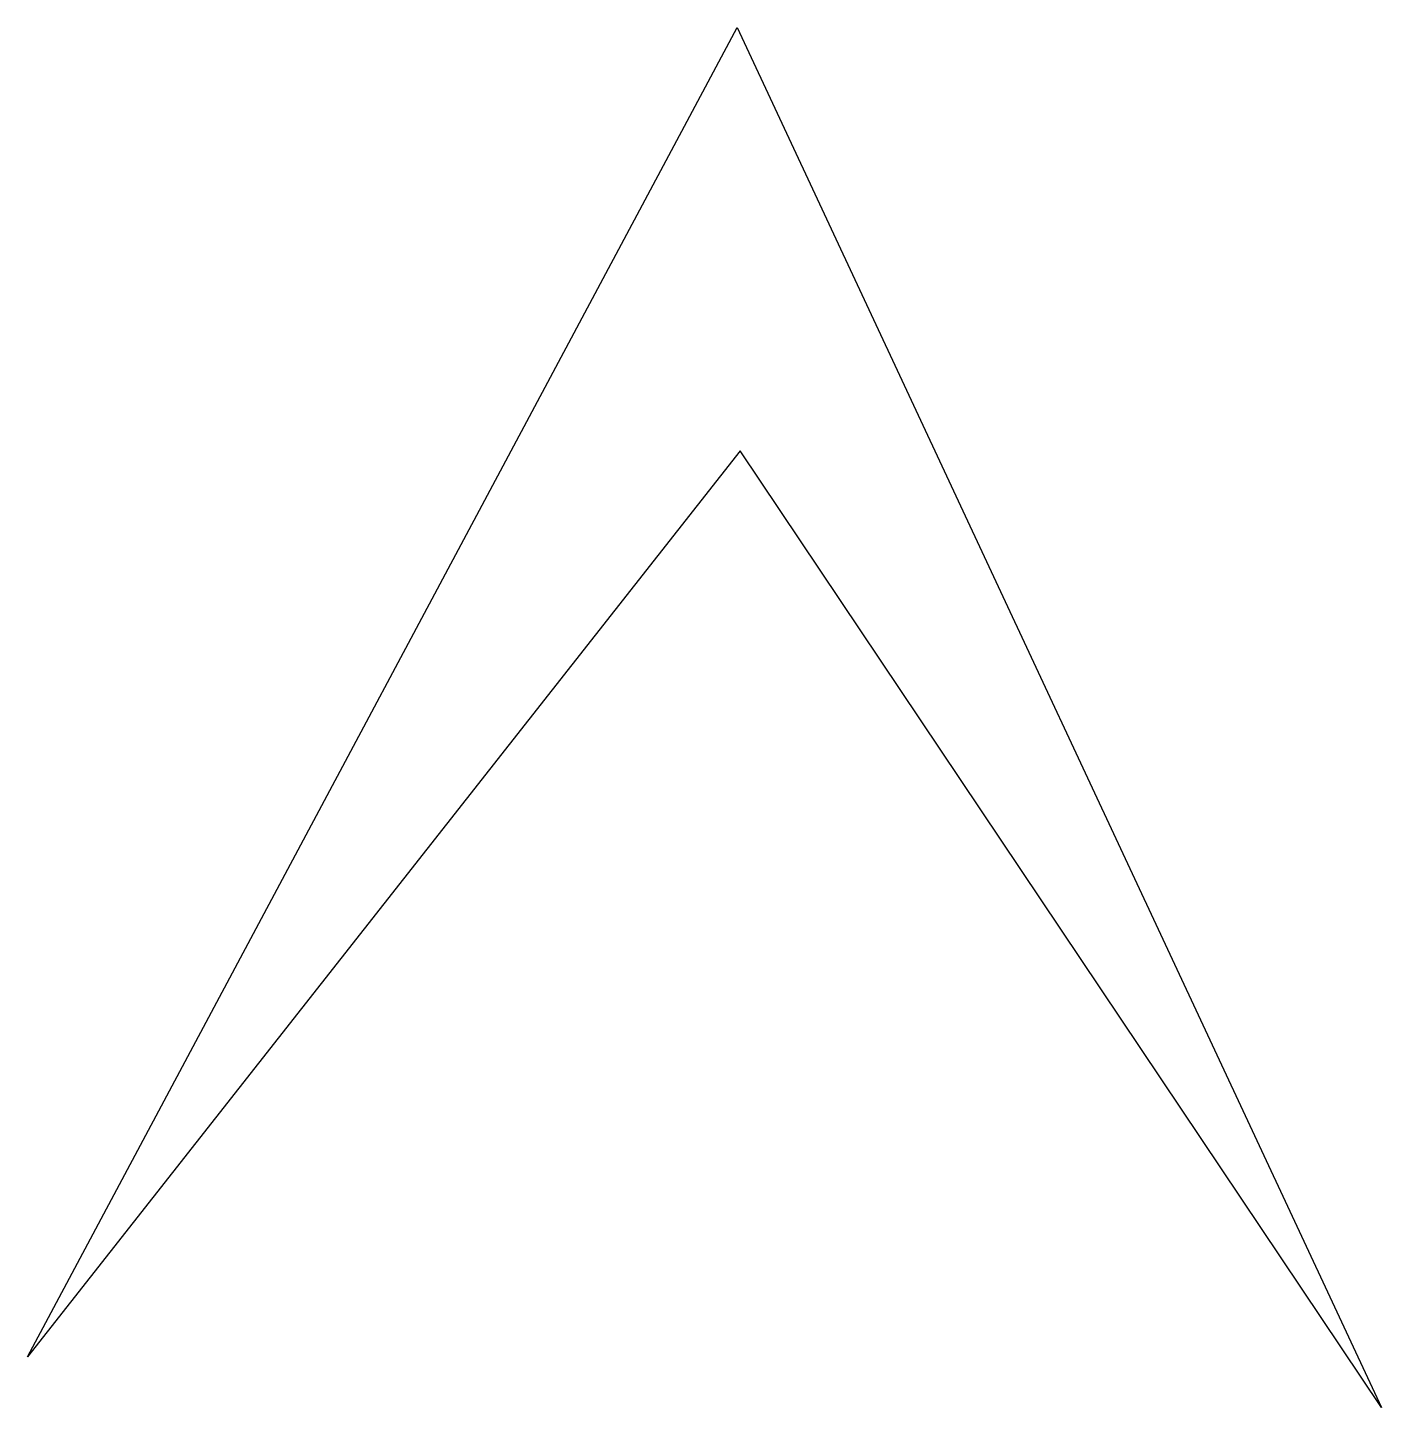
# Model space of a CAD drawing. Header units: millimetres. Extents: x 1739 to 2802, y 586 to 1669.
import ezdxf

# ---------------------------------------------------------------- set-up
doc = ezdxf.new("R2010")
doc.units = ezdxf.units.MM

msp = doc.modelspace()

# ---------------------------------------------------------------- linework, layer by layer
for p, q in [((1739.5, 626), (2296.3, 1668.8)), ((2296.3, 1668.8), (2801.6, 586.2)), ((2298.6, 1336.7), (1739.5, 626)), ((2801.6, 586.2), (2298.6, 1336.7))]:
    msp.add_line(p, q)

doc.saveas('drawing.dxf')
